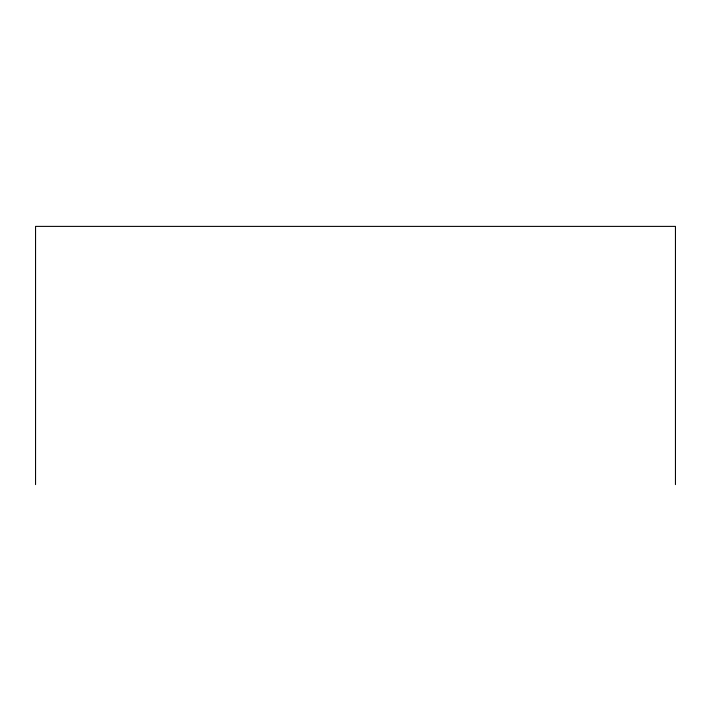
<?xml version="1.0" encoding="UTF-8"?>
<svg xmlns="http://www.w3.org/2000/svg" width="711" height="711" viewBox="0 0 711 711"><rect width="100%" height="100%" fill="white"/><g stroke="black" fill="none" stroke-linecap="round" stroke-linejoin="round"><path stroke-width="1.07" d="M675.45 484.609L675.45 226.391L35.55 226.391L35.55 484.609"/></g></svg>
